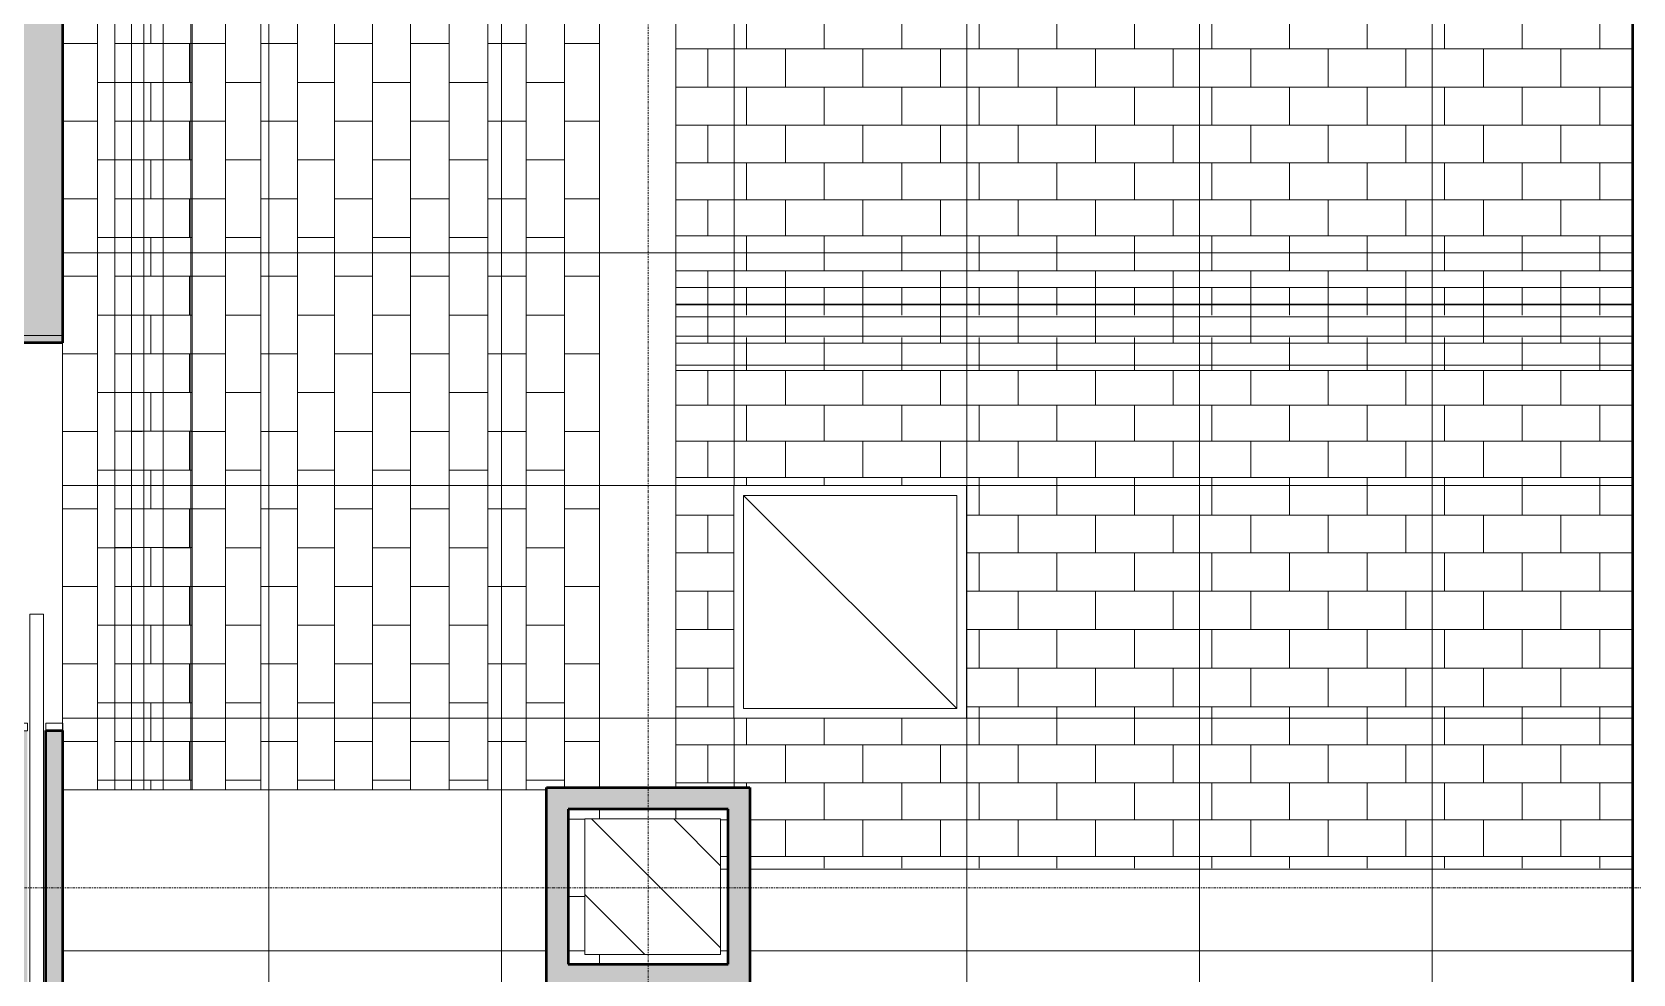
# Model space of a CAD drawing. Header units: inches. Extents: x -956 to 966, y -1111 to 895.
# Drawn here: x 551.6 to 716.8, y 265.6 to 362.8 of the extents above; entities that cross this region are included whole.
import ezdxf

# ---------------------------------------------------------------- set-up
doc = ezdxf.new("R2010")
doc.units = ezdxf.units.IN
doc.header["$MEASUREMENT"] = 0
doc.linetypes.add('Grid Line 1_4_', pattern=[0.4375, 0.25, -0.0625, 0.0625, -0.0625])
for name, color, linetype, lineweight in [('A-CLNG', 13, 'Continuous', 13), ('A-CLNG-PATT', 13, 'Continuous', 13), ('A-DOOR', 31, 'Continuous', 13), ('A-DOOR-FRAM', 31, 'Continuous', 20), ('A-WALL-PATT', 111, 'Continuous', 13), ('E-LITE-EQPM', 33, 'Continuous', 9), ('I-WALL', 2, 'Continuous', 13), ('S-COLS', 52, 'Continuous', 13), ('S-GRID', 1, 'Continuous', 9)]:
    doc.layers.add(name, color=color, linetype=linetype, lineweight=lineweight)

# ---------------------------------------------------------------- blocks, each defined once
blk = doc.blocks.new('Single-Pocket - 40_ x 96_-4614891-7TH FLOOR TELECOM OVERHEAD ROUTING PLAN')
at = {"layer": 'A-DOOR', "color": 53, "lineweight": 20}
for p, q in [((-48, 0.69), (-48, -0.69)), ((-8, 0.69), (-48, 0.69)), ((-8, -0.69), (-8, 0.69)), ((-48, -0.69), (-8, -0.69))]:
    blk.add_line(p, q, dxfattribs=at)
at = {"layer": 'A-DOOR-FRAM', "color": 53}
for p, q in [((-20.04, 0.96), (-20.04, 2.69)), ((-20.04, 2.69), (-19.25, 2.69)), ((-19.25, 2.69), (-19.25, 0.96)), ((20, -2.69), (20, 2.69)), ((20, 2.69), (20.75, 2.69)), ((20.75, 2.69), (20.75, -2.69)), ((-19.25, 0.96), (-20.04, 0.96)), ((-20, -2.69), (-20, -0.96)), ((-20, -0.96), (-19.25, -0.96)), ((-19.25, -0.96), (-19.25, -2.69)), ((-19.25, -2.69), (-20, -2.69)), ((20.75, -2.69), (20, -2.69))]:
    blk.add_line(p, q, dxfattribs=at)
blk = doc.blocks.new('FP_1_64-7TH FLOOR TELECOM OVERHEAD ROUTING PLAN')
at = {"layer": 'A-CLNG-PATT', "color": 50}
for p, q in [((570.37, 284.63), (570.37, 532.01)), ((573.87, 284.63), (573.87, 532.01)), ((566.78, 361.61), (570.37, 361.61)), ((573.87, 361.61), (574.99, 361.61)), ((570.37, 357.61), (572.15, 357.61)), ((572.15, 357.61), (573.87, 357.61)), ((566.78, 353.61), (570.37, 353.61)), ((573.87, 353.61), (574.99, 353.61)), ((570.37, 349.61), (572.15, 349.61)), ((572.15, 349.61), (573.87, 349.61)), ((566.78, 345.61), (570.37, 345.61)), ((573.87, 345.61), (574.99, 345.61)), ((570.37, 341.61), (572.15, 341.61)), ((572.15, 341.61), (573.87, 341.61)), ((566.78, 337.61), (570.37, 337.61)), ((573.87, 337.61), (574.99, 337.61)), ((570.37, 333.61), (572.15, 333.61)), ((572.15, 333.61), (573.87, 333.61)), ((566.78, 329.61), (570.37, 329.61)), ((573.87, 329.61), (574.99, 329.61)), ((570.37, 325.61), (572.15, 325.61)), ((572.15, 325.61), (573.87, 325.61)), ((566.78, 321.61), (570.37, 321.61)), ((573.87, 321.61), (574.99, 321.61)), ((570.37, 317.61), (572.15, 317.61)), ((572.15, 317.61), (573.87, 317.61)), ((566.78, 313.61), (570.37, 313.61)), ((573.87, 313.61), (574.99, 313.61)), ((570.37, 309.61), (572.15, 309.61)), ((572.15, 309.61), (573.87, 309.61)), ((566.78, 305.61), (570.37, 305.61)), ((573.87, 305.61), (574.99, 305.61)), ((570.37, 301.61), (572.15, 301.61)), ((572.15, 301.61), (573.87, 301.61)), ((566.78, 297.61), (570.37, 297.61)), ((573.87, 297.61), (574.99, 297.61)), ((570.37, 293.61), (572.15, 293.61)), ((572.15, 293.61), (573.87, 293.61)), ((566.78, 289.61), (570.37, 289.61)), ((573.87, 289.61), (574.99, 289.61)), ((570.37, 285.61), (572.15, 285.61)), ((572.15, 285.61), (573.87, 285.61))]:
    blk.add_line(p, q, dxfattribs=at)
blk = doc.blocks.new('FP_1_65-7TH FLOOR TELECOM OVERHEAD ROUTING PLAN')
at = {"layer": 'A-CLNG-PATT', "color": 50}
for p, q in [((580.02, 284.63), (580.02, 532.01)), ((583.58, 284.63), (583.58, 532.01)), ((587.24, 284.63), (587.24, 532.01)), ((591, 284.63), (591, 532.01)), ((594.84, 284.63), (594.84, 532.01)), ((598.74, 284.63), (598.74, 532.01)), ((602.68, 284.63), (602.68, 525.51)), ((606.65, 284.63), (606.65, 525.51)), ((610.63, 284.63), (610.63, 525.51)), ((614.6, 284.63), (614.6, 525.51)), ((618.55, 284.88), (618.55, 514.88)), ((580.02, 361.61), (580.15, 361.61)), ((580.15, 361.61), (583.58, 361.61)), ((587.24, 361.61), (591, 361.61)), ((594.84, 361.61), (598.74, 361.61)), ((602.68, 361.61), (606.65, 361.61)), ((610.63, 361.61), (614.6, 361.61)), ((618.55, 361.61), (622.09, 361.61)), ((577.3, 357.61), (580.02, 357.61)), ((583.58, 357.61), (587.24, 357.61)), ((591, 357.61), (594.84, 357.61)), ((598.74, 357.61), (602.68, 357.61)), ((606.65, 357.61), (610.63, 357.61)), ((614.6, 357.61), (618.55, 357.61)), ((580.02, 353.61), (580.15, 353.61)), ((580.15, 353.61), (583.58, 353.61)), ((587.24, 353.61), (591, 353.61)), ((594.84, 353.61), (598.74, 353.61)), ((602.68, 353.61), (606.65, 353.61)), ((610.63, 353.61), (614.6, 353.61)), ((618.55, 353.61), (622.09, 353.61)), ((577.3, 349.61), (580.02, 349.61)), ((583.58, 349.61), (587.24, 349.61)), ((591, 349.61), (594.84, 349.61)), ((598.74, 349.61), (602.68, 349.61)), ((606.65, 349.61), (610.63, 349.61)), ((614.6, 349.61), (618.55, 349.61)), ((580.02, 345.61), (580.15, 345.61)), ((580.15, 345.61), (583.58, 345.61)), ((587.24, 345.61), (591, 345.61)), ((594.84, 345.61), (598.74, 345.61)), ((602.68, 345.61), (606.65, 345.61)), ((610.63, 345.61), (614.6, 345.61)), ((618.55, 345.61), (622.09, 345.61)), ((577.3, 341.61), (580.02, 341.61)), ((583.58, 341.61), (587.24, 341.61)), ((591, 341.61), (594.84, 341.61)), ((598.74, 341.61), (602.68, 341.61)), ((606.65, 341.61), (610.63, 341.61)), ((614.6, 341.61), (618.55, 341.61)), ((580.02, 337.61), (580.15, 337.61)), ((580.15, 337.61), (583.58, 337.61)), ((587.24, 337.61), (591, 337.61)), ((594.84, 337.61), (598.74, 337.61)), ((602.68, 337.61), (606.65, 337.61)), ((610.63, 337.61), (614.6, 337.61)), ((618.55, 337.61), (622.09, 337.61)), ((577.3, 333.61), (580.02, 333.61)), ((583.58, 333.61), (587.24, 333.61)), ((591, 333.61), (594.84, 333.61)), ((598.74, 333.61), (602.68, 333.61)), ((606.65, 333.61), (610.63, 333.61)), ((614.6, 333.61), (618.55, 333.61)), ((580.02, 329.61), (580.15, 329.61)), ((580.15, 329.61), (583.58, 329.61)), ((587.24, 329.61), (591, 329.61)), ((594.84, 329.61), (598.74, 329.61)), ((602.68, 329.61), (606.65, 329.61)), ((610.63, 329.61), (614.6, 329.61)), ((618.55, 329.61), (622.09, 329.61)), ((577.3, 325.61), (580.02, 325.61)), ((583.58, 325.61), (587.24, 325.61)), ((591, 325.61), (594.84, 325.61)), ((598.74, 325.61), (602.68, 325.61)), ((606.65, 325.61), (610.63, 325.61)), ((614.6, 325.61), (618.55, 325.61)), ((580.02, 321.61), (580.15, 321.61)), ((580.15, 321.61), (583.58, 321.61)), ((587.24, 321.61), (591, 321.61)), ((594.84, 321.61), (598.74, 321.61)), ((602.68, 321.61), (606.65, 321.61)), ((610.63, 321.61), (614.6, 321.61)), ((618.55, 321.61), (622.09, 321.61)), ((577.3, 317.61), (580.02, 317.61)), ((583.58, 317.61), (587.24, 317.61)), ((591, 317.61), (594.84, 317.61)), ((598.74, 317.61), (602.68, 317.61)), ((606.65, 317.61), (610.63, 317.61)), ((614.6, 317.61), (618.55, 317.61)), ((580.02, 313.61), (580.15, 313.61)), ((580.15, 313.61), (583.58, 313.61)), ((587.24, 313.61), (591, 313.61)), ((594.84, 313.61), (598.74, 313.61)), ((602.68, 313.61), (606.65, 313.61)), ((610.63, 313.61), (614.6, 313.61)), ((618.55, 313.61), (622.09, 313.61)), ((577.3, 309.61), (580.02, 309.61)), ((583.58, 309.61), (587.24, 309.61)), ((591, 309.61), (594.84, 309.61)), ((598.74, 309.61), (602.68, 309.61)), ((606.65, 309.61), (610.63, 309.61)), ((614.6, 309.61), (618.55, 309.61)), ((580.02, 305.61), (580.15, 305.61)), ((580.15, 305.61), (583.58, 305.61)), ((587.24, 305.61), (591, 305.61)), ((594.84, 305.61), (598.74, 305.61)), ((602.68, 305.61), (606.65, 305.61)), ((610.63, 305.61), (614.6, 305.61)), ((618.55, 305.61), (622.09, 305.61)), ((577.3, 301.61), (580.02, 301.61)), ((583.58, 301.61), (587.24, 301.61)), ((591, 301.61), (594.84, 301.61)), ((598.74, 301.61), (602.68, 301.61)), ((606.65, 301.61), (610.63, 301.61)), ((614.6, 301.61), (618.55, 301.61)), ((580.02, 297.61), (580.15, 297.61)), ((580.15, 297.61), (583.58, 297.61)), ((587.24, 297.61), (591, 297.61)), ((594.84, 297.61), (598.74, 297.61)), ((602.68, 297.61), (606.65, 297.61)), ((610.63, 297.61), (614.6, 297.61)), ((618.55, 297.61), (622.09, 297.61)), ((577.3, 293.61), (580.02, 293.61)), ((583.58, 293.61), (587.24, 293.61)), ((591, 293.61), (594.84, 293.61)), ((598.74, 293.61), (602.68, 293.61)), ((606.65, 293.61), (610.63, 293.61)), ((614.6, 293.61), (618.55, 293.61)), ((580.02, 289.61), (580.15, 289.61)), ((580.15, 289.61), (583.58, 289.61)), ((587.24, 289.61), (591, 289.61)), ((594.84, 289.61), (598.74, 289.61)), ((602.68, 289.61), (606.65, 289.61)), ((610.63, 289.61), (614.6, 289.61)), ((618.55, 289.61), (622.09, 289.61)), ((577.3, 285.61), (580.02, 285.61)), ((583.58, 285.61), (587.24, 285.61)), ((591, 285.61), (594.84, 285.61)), ((598.74, 285.61), (602.68, 285.61)), ((606.65, 285.61), (610.63, 285.61)), ((614.6, 285.61), (618.55, 285.61)), ((618.93, 281.61), (620.65, 281.61)), ((618.93, 273.61), (620.65, 273.61))]:
    blk.add_line(p, q, dxfattribs=at)
blk = doc.blocks.new('7th Floor Vault3 - 7th Floor Vault-3165199-7TH FLOOR TELECOM OVERHEAD ROUTING PLAN')
at = {"layer": 'A-CLNG-PATT'}
h = blk.add_hatch(dxfattribs=at)
h.set_pattern_fill('FP1_27', color=253, style=0, pattern_type=2)
h.set_pattern_definition([(0, (-28.123, -146.389), (0, -4), []), (270, (-28.123, -146.389), (-4, -4), [4, -4])])
h.paths.add_polyline_path([(580.15, 284.63), (580.15, 532.01), (572.15, 532.01), (572.15, 284.63), (578.96, 284.63)], flags=0)
h.paths.add_polyline_path([(572.15, 537.38), (580.15, 537.38), (580.15, 540.38), (572.15, 540.38), (572.15, 539.62)], flags=0)
h.paths.add_polyline_path([(572.15, 542.63), (580.15, 542.63), (580.15, 789.34), (572.15, 789.34), (572.15, 546.49)], flags=0)
h.paths.add_polyline_path([(578.96, 795.34), (580.15, 795.34), (580.15, 797.38), (572.15, 797.38), (572.15, 795.34)], flags=0)
at = {"layer": 'A-CLNG', "color": 10, "lineweight": 9}
for p, q in [((572.15, 284.63), (572.15, 532.01)), ((572.15, 284.63), (572.15, 532.01)), ((575.15, 532.01), (575.15, 284.63)), ((577.15, 284.63), (577.15, 532.01)), ((580.15, 284.63), (580.15, 532.01)), ((580.15, 284.63), (580.15, 532.01)), ((622.15, 514.88), (622.15, 284.88)), ((622.15, 284.88), (622.15, 514.88)), ((566.78, 284.63), (572.15, 284.63)), ((572.17, 284.63), (566.8, 284.63)), ((572.15, 284.63), (575.15, 284.63)), ((580.15, 284.63), (572.15, 284.63)), ((572.15, 284.63), (575.15, 284.63)), ((575.15, 284.63), (572.17, 284.63)), ((575.15, 284.63), (577.15, 284.63)), ((577.15, 284.63), (580.15, 284.63)), ((580.12, 284.63), (577.15, 284.63)), ((577.15, 284.63), (580.15, 284.63)), ((616.69, 284.63), (580.12, 284.63)), ((580.15, 284.63), (616.68, 284.63)), ((622.15, 282.63), (622.15, 281.63)), ((622.15, 281.63), (622.15, 282.63)), ((622.15, 267.63), (622.15, 266.63)), ((622.15, 266.63), (622.15, 267.63))]:
    blk.add_line(p, q, dxfattribs=at)
blk.add_blockref('FP_1_64-7TH FLOOR TELECOM OVERHEAD ROUTING PLAN', (0, 0), dxfattribs=at)
at = {"layer": 'A-CLNG', "color": 9, "lineweight": 9}
blk.add_blockref('FP_1_65-7TH FLOOR TELECOM OVERHEAD ROUTING PLAN', (0, 0), dxfattribs=at)
blk = doc.blocks.new('FP_1_83-7TH FLOOR TELECOM OVERHEAD ROUTING PLAN')
at = {"layer": 'A-CLNG-PATT', "color": 50}
for p, q in [((649.34, 365.04), (649.34, 361.07)), ((657.34, 365.04), (657.34, 361.07)), ((665.34, 365.04), (665.34, 361.07)), ((673.34, 365.04), (673.34, 361.07)), ((681.34, 365.04), (681.34, 361.07)), ((689.34, 365.04), (689.34, 361.07)), ((697.34, 365.04), (697.34, 361.07)), ((705.34, 365.04), (705.34, 361.07)), ((713.34, 365.04), (713.34, 361.07)), ((625.34, 364.01), (625.34, 361.07)), ((633.34, 364.01), (633.34, 361.07)), ((641.34, 364.01), (641.34, 361.07)), ((618.05, 361.07), (716.77, 361.07)), ((621.34, 361.07), (621.34, 357.11)), ((629.34, 361.07), (629.34, 357.11)), ((637.34, 361.07), (637.34, 357.11)), ((645.34, 361.07), (645.34, 357.11)), ((653.34, 361.07), (653.34, 357.11)), ((661.34, 361.07), (661.34, 357.11)), ((669.34, 361.07), (669.34, 357.11)), ((677.34, 361.07), (677.34, 357.11)), ((685.34, 361.07), (685.34, 357.11)), ((693.34, 361.07), (693.34, 357.11)), ((701.34, 361.07), (701.34, 357.11)), ((709.34, 361.07), (709.34, 357.11)), ((618.05, 357.11), (716.77, 357.11)), ((625.34, 357.11), (625.34, 353.19)), ((633.34, 357.11), (633.34, 353.19)), ((641.34, 357.11), (641.34, 353.19)), ((649.34, 357.11), (649.34, 353.19)), ((657.34, 357.11), (657.34, 353.19)), ((665.34, 357.11), (665.34, 353.19)), ((673.34, 357.11), (673.34, 353.19)), ((681.34, 357.11), (681.34, 353.19)), ((689.34, 357.11), (689.34, 353.19)), ((697.34, 357.11), (697.34, 353.19)), ((705.34, 357.11), (705.34, 353.19)), ((713.34, 357.11), (713.34, 353.19)), ((618.05, 353.19), (716.77, 353.19)), ((621.34, 353.19), (621.34, 349.31)), ((629.34, 353.19), (629.34, 349.31)), ((637.34, 353.19), (637.34, 349.31)), ((645.34, 353.19), (645.34, 349.31)), ((653.34, 353.19), (653.34, 349.31)), ((661.34, 353.19), (661.34, 349.31)), ((669.34, 353.19), (669.34, 349.31)), ((677.34, 353.19), (677.34, 349.31)), ((685.34, 353.19), (685.34, 349.31)), ((693.34, 353.19), (693.34, 349.31)), ((701.34, 353.19), (701.34, 349.31)), ((709.34, 353.19), (709.34, 349.31)), ((618.05, 349.31), (716.77, 349.31)), ((625.34, 349.31), (625.34, 345.51)), ((633.34, 349.31), (633.34, 345.51)), ((641.34, 349.31), (641.34, 345.51)), ((649.34, 349.31), (649.34, 345.51)), ((657.34, 349.31), (657.34, 345.51)), ((665.34, 349.31), (665.34, 345.51)), ((673.34, 349.31), (673.34, 345.51)), ((681.34, 349.31), (681.34, 345.51)), ((689.34, 349.31), (689.34, 345.51)), ((697.34, 349.31), (697.34, 345.51)), ((705.34, 349.31), (705.34, 345.51)), ((713.34, 349.31), (713.34, 345.51)), ((618.05, 345.51), (716.77, 345.51)), ((621.34, 345.51), (621.34, 341.79)), ((629.34, 345.51), (629.34, 341.79)), ((637.34, 345.51), (637.34, 341.79)), ((645.34, 345.51), (645.34, 341.79)), ((653.34, 345.51), (653.34, 341.79)), ((661.34, 345.51), (661.34, 341.79)), ((669.34, 345.51), (669.34, 341.79)), ((677.34, 345.51), (677.34, 341.79)), ((685.34, 345.51), (685.34, 341.79)), ((693.34, 345.51), (693.34, 341.79)), ((701.34, 345.51), (701.34, 341.79)), ((709.34, 345.51), (709.34, 341.79)), ((618.05, 341.79), (716.77, 341.79)), ((625.34, 341.79), (625.34, 338.18)), ((633.34, 341.79), (633.34, 338.18)), ((641.34, 341.79), (641.34, 338.18)), ((649.34, 341.79), (649.34, 338.18)), ((657.34, 341.79), (657.34, 338.18)), ((665.34, 341.79), (665.34, 338.18)), ((673.34, 341.79), (673.34, 338.18)), ((681.34, 341.79), (681.34, 338.18)), ((689.34, 341.79), (689.34, 338.18)), ((697.34, 341.79), (697.34, 338.18)), ((705.34, 341.79), (705.34, 338.18)), ((713.34, 341.79), (713.34, 338.18)), ((618.05, 338.18), (716.77, 338.18)), ((621.34, 338.18), (621.34, 336.44)), ((629.34, 338.18), (629.34, 336.44)), ((637.34, 338.18), (637.34, 336.44)), ((645.34, 338.18), (645.34, 336.44)), ((653.34, 338.18), (653.34, 336.44)), ((661.34, 338.18), (661.34, 336.44)), ((669.34, 338.18), (669.34, 336.44)), ((677.34, 338.18), (677.34, 336.44)), ((685.34, 338.18), (685.34, 336.44)), ((693.34, 338.18), (693.34, 336.44)), ((701.34, 338.18), (701.34, 336.44)), ((709.34, 338.18), (709.34, 336.44)), ((621.34, 336.44), (621.34, 334.67)), ((629.34, 336.44), (629.34, 334.67)), ((637.34, 336.44), (637.34, 334.67)), ((645.34, 336.44), (645.34, 334.67)), ((653.34, 336.44), (653.34, 334.67)), ((661.34, 336.44), (661.34, 334.67)), ((669.34, 336.44), (669.34, 334.67)), ((677.34, 336.44), (677.34, 334.67)), ((685.34, 336.44), (685.34, 334.67)), ((693.34, 336.44), (693.34, 334.67)), ((701.34, 336.44), (701.34, 334.67)), ((709.34, 336.44), (709.34, 334.67)), ((618.05, 334.67), (716.77, 334.67)), ((625.34, 334.67), (625.34, 333.6)), ((633.34, 334.67), (633.34, 333.6)), ((641.34, 334.67), (641.34, 333.6)), ((649.34, 334.67), (649.34, 333.6)), ((657.34, 334.67), (657.34, 333.6)), ((665.34, 334.67), (665.34, 333.6)), ((673.34, 334.67), (673.34, 333.6)), ((681.34, 334.67), (681.34, 333.6)), ((689.34, 334.67), (689.34, 333.6)), ((697.34, 334.67), (697.34, 333.6)), ((705.34, 334.67), (705.34, 333.6)), ((713.34, 334.67), (713.34, 333.6))]:
    blk.add_line(p, q, dxfattribs=at)
blk = doc.blocks.new('FP_1_84-7TH FLOOR TELECOM OVERHEAD ROUTING PLAN')
at = {"layer": 'A-CLNG-PATT', "color": 50}
for p, q in [((625.34, 331.29), (625.34, 328.44)), ((633.34, 331.29), (633.34, 328.44)), ((641.34, 331.29), (641.34, 328.44)), ((649.34, 331.29), (649.34, 328.44)), ((657.34, 331.29), (657.34, 328.44)), ((665.34, 331.29), (665.34, 328.44)), ((673.34, 331.29), (673.34, 328.44)), ((681.34, 331.29), (681.34, 328.44)), ((689.34, 331.29), (689.34, 328.44)), ((697.34, 331.29), (697.34, 328.44)), ((705.34, 331.29), (705.34, 328.44)), ((713.34, 331.29), (713.34, 328.44)), ((618.05, 327.88), (716.77, 327.88)), ((621.34, 327.88), (621.34, 324.3)), ((625.34, 328.44), (625.34, 327.88)), ((629.34, 327.88), (629.34, 324.3)), ((633.34, 328.44), (633.34, 327.88)), ((637.34, 327.88), (637.34, 324.3)), ((641.34, 328.44), (641.34, 327.88)), ((645.34, 327.88), (645.34, 324.3)), ((649.34, 328.44), (649.34, 327.88)), ((653.34, 327.88), (653.34, 324.3)), ((657.34, 328.44), (657.34, 327.88)), ((661.34, 327.88), (661.34, 324.3)), ((665.34, 328.44), (665.34, 327.88)), ((669.34, 327.88), (669.34, 324.3)), ((673.34, 328.44), (673.34, 327.88)), ((677.34, 327.88), (677.34, 324.3)), ((681.34, 328.44), (681.34, 327.88)), ((685.34, 327.88), (685.34, 324.3)), ((689.34, 328.44), (689.34, 327.88)), ((693.34, 327.88), (693.34, 324.3)), ((697.34, 328.44), (697.34, 327.88)), ((701.34, 327.88), (701.34, 324.3)), ((705.34, 328.44), (705.34, 327.88)), ((709.34, 327.88), (709.34, 324.3)), ((713.34, 328.44), (713.34, 327.88)), ((618.05, 324.3), (716.77, 324.3)), ((625.34, 324.3), (625.34, 320.61)), ((633.34, 324.3), (633.34, 320.61)), ((641.34, 324.3), (641.34, 320.61)), ((649.34, 324.3), (649.34, 320.61)), ((657.34, 324.3), (657.34, 320.61)), ((665.34, 324.3), (665.34, 320.61)), ((673.34, 324.3), (673.34, 320.61)), ((681.34, 324.3), (681.34, 320.61)), ((689.34, 324.3), (689.34, 320.61)), ((697.34, 324.3), (697.34, 320.61)), ((705.34, 324.3), (705.34, 320.61)), ((713.34, 324.3), (713.34, 320.61)), ((618.05, 320.61), (626.33, 320.61)), ((621.34, 320.61), (621.34, 316.84)), ((626.36, 320.61), (716.77, 320.61)), ((629.34, 320.61), (629.34, 316.84)), ((637.34, 320.61), (637.34, 316.84)), ((645.34, 320.61), (645.34, 316.84)), ((653.34, 320.61), (653.34, 316.84)), ((661.34, 320.61), (661.34, 316.84)), ((669.34, 320.61), (669.34, 316.84)), ((677.34, 320.61), (677.34, 316.84)), ((685.34, 320.61), (685.34, 316.84)), ((693.34, 320.61), (693.34, 316.84)), ((701.34, 320.61), (701.34, 316.84)), ((709.34, 320.61), (709.34, 316.84)), ((618.05, 316.84), (716.77, 316.84)), ((625.34, 316.84), (625.34, 316.01)), ((633.34, 316.84), (633.34, 316.01)), ((641.34, 316.84), (641.34, 316.01)), ((649.34, 316.84), (649.34, 312.98)), ((657.34, 316.84), (657.34, 312.98)), ((665.34, 316.84), (665.34, 312.98)), ((673.34, 316.84), (673.34, 312.98)), ((681.34, 316.84), (681.34, 312.98)), ((689.34, 316.84), (689.34, 312.98)), ((697.34, 316.84), (697.34, 312.98)), ((705.34, 316.84), (705.34, 312.98)), ((713.34, 316.84), (713.34, 312.98)), ((618.05, 312.98), (624.03, 312.98)), ((621.34, 312.98), (621.34, 309.08)), ((648.03, 312.98), (716.77, 312.98)), ((653.34, 312.98), (653.34, 309.08)), ((661.34, 312.98), (661.34, 309.08)), ((669.34, 312.98), (669.34, 309.08)), ((677.34, 312.98), (677.34, 309.08)), ((685.34, 312.98), (685.34, 309.08)), ((693.34, 312.98), (693.34, 309.08)), ((701.34, 312.98), (701.34, 309.08)), ((709.34, 312.98), (709.34, 309.08)), ((618.05, 309.08), (624.03, 309.08)), ((648.03, 309.08), (716.77, 309.08)), ((649.34, 309.08), (649.34, 305.13)), ((657.34, 309.08), (657.34, 305.13)), ((665.34, 309.08), (665.34, 305.13)), ((673.34, 309.08), (673.34, 305.13)), ((681.34, 309.08), (681.34, 305.13)), ((689.34, 309.08), (689.34, 305.13)), ((697.34, 309.08), (697.34, 305.13)), ((705.34, 309.08), (705.34, 305.13)), ((713.34, 309.08), (713.34, 305.13)), ((618.05, 305.13), (624.03, 305.13)), ((621.34, 305.13), (621.34, 301.16)), ((648.03, 305.13), (716.77, 305.13)), ((653.34, 305.13), (653.34, 301.16)), ((661.34, 305.13), (661.34, 301.16)), ((669.34, 305.13), (669.34, 301.16)), ((677.34, 305.13), (677.34, 301.16)), ((685.34, 305.13), (685.34, 301.16)), ((693.34, 305.13), (693.34, 301.16)), ((701.34, 305.13), (701.34, 301.16)), ((709.34, 305.13), (709.34, 301.16)), ((618.05, 301.16), (624.03, 301.16)), ((648.03, 301.16), (716.77, 301.16)), ((649.34, 301.16), (649.34, 297.18)), ((657.34, 301.16), (657.34, 297.18)), ((665.34, 301.16), (665.34, 297.18)), ((673.34, 301.16), (673.34, 297.18)), ((681.34, 301.16), (681.34, 297.18)), ((689.34, 301.16), (689.34, 297.18)), ((697.34, 301.16), (697.34, 297.18)), ((705.34, 301.16), (705.34, 297.18)), ((713.34, 301.16), (713.34, 297.18)), ((618.05, 297.18), (624.03, 297.18)), ((621.34, 297.18), (621.34, 293.2)), ((648.03, 297.18), (716.77, 297.18)), ((653.34, 297.18), (653.34, 293.2)), ((661.34, 297.18), (661.34, 293.2)), ((669.34, 297.18), (669.34, 293.2)), ((677.34, 297.18), (677.34, 293.2)), ((685.34, 297.18), (685.34, 293.2)), ((693.34, 297.18), (693.34, 293.2)), ((701.34, 297.18), (701.34, 293.2)), ((709.34, 297.18), (709.34, 293.2)), ((618.05, 293.2), (624.03, 293.2)), ((648.03, 293.2), (716.77, 293.2)), ((649.34, 293.2), (649.34, 289.26)), ((657.34, 293.2), (657.34, 289.26)), ((665.34, 293.2), (665.34, 289.26)), ((673.34, 293.2), (673.34, 289.26)), ((681.34, 293.2), (681.34, 289.26)), ((689.34, 293.2), (689.34, 289.26)), ((697.34, 293.2), (697.34, 289.26)), ((705.34, 293.2), (705.34, 289.26)), ((713.34, 293.2), (713.34, 289.26)), ((625.34, 292.01), (625.34, 289.26)), ((633.34, 292.01), (633.34, 289.26)), ((641.34, 292.01), (641.34, 289.26)), ((618.05, 289.26), (716.77, 289.26)), ((621.34, 289.26), (621.34, 285.36)), ((629.34, 289.26), (629.34, 285.36)), ((637.34, 289.26), (637.34, 285.36)), ((645.34, 289.26), (645.34, 285.36)), ((653.34, 289.26), (653.34, 285.36)), ((661.34, 289.26), (661.34, 285.36)), ((669.34, 289.26), (669.34, 285.36)), ((677.34, 289.26), (677.34, 285.36)), ((685.34, 289.26), (685.34, 285.36)), ((693.34, 289.26), (693.34, 285.37)), ((701.34, 289.26), (701.34, 285.36)), ((709.34, 289.26), (709.34, 285.36)), ((618.05, 285.36), (716.77, 285.36)), ((625.34, 285.36), (625.34, 284.88)), ((633.34, 285.36), (633.34, 281.52)), ((641.34, 285.36), (641.34, 281.52)), ((649.34, 285.36), (649.34, 281.52)), ((657.34, 285.36), (657.34, 281.52)), ((665.34, 285.36), (665.34, 281.52)), ((673.34, 285.36), (673.34, 281.52)), ((681.34, 285.36), (681.34, 281.52)), ((689.34, 285.36), (689.34, 281.52)), ((697.34, 285.36), (697.34, 281.52)), ((705.34, 285.36), (705.34, 281.52)), ((713.34, 285.36), (713.34, 281.52)), ((622.65, 281.52), (623.43, 281.52)), ((625.68, 281.52), (716.77, 281.52)), ((629.34, 281.52), (629.34, 277.75)), ((637.34, 281.52), (637.34, 277.75)), ((645.34, 281.52), (645.34, 277.75)), ((653.34, 281.52), (653.34, 277.75)), ((661.34, 281.52), (661.34, 277.75)), ((669.34, 281.52), (669.34, 277.75)), ((677.34, 281.52), (677.34, 277.75)), ((685.34, 281.52), (685.34, 277.75)), ((693.34, 281.52), (693.34, 277.75)), ((701.34, 281.52), (701.34, 277.75)), ((709.34, 281.52), (709.34, 277.75)), ((622.65, 277.75), (623.43, 277.75)), ((625.68, 277.75), (716.77, 277.75)), ((633.34, 277.75), (633.34, 276.55)), ((641.34, 277.75), (641.34, 276.55)), ((649.34, 277.75), (649.34, 276.55)), ((657.34, 277.75), (657.34, 276.55)), ((665.34, 277.75), (665.34, 276.55)), ((673.34, 277.75), (673.34, 276.55)), ((681.34, 277.75), (681.34, 276.55)), ((689.34, 277.75), (689.34, 276.55)), ((697.34, 277.75), (697.34, 276.55)), ((705.34, 277.75), (705.34, 276.55)), ((713.34, 277.75), (713.34, 276.55))]:
    blk.add_line(p, q, dxfattribs=at)
blk = doc.blocks.new('7th Floor Vault5 - 7th Floor Vault-3167908-7TH FLOOR TELECOM OVERHEAD ROUTING PLAN')
at = {"layer": 'A-CLNG-PATT'}
h = blk.add_hatch(dxfattribs=at)
h.set_pattern_fill('FP1_28', color=253, style=0, pattern_type=2)
h.set_pattern_definition([(0, (1137.336, 474.714), (0, -4), []), (270, (1137.336, 474.714), (-4, -4), [4, -4])])
h.paths.add_polyline_path([(806.15, 328.44), (806.15, 336.44), (722.15, 336.44), (722.15, 328.44), (804.56, 328.44)], flags=0)
h.paths.add_polyline_path([(716.77, 328.44), (716.77, 336.44), (618.05, 336.44), (618.05, 328.44), (685.76, 328.44)], flags=0)
at = {"layer": 'A-CLNG', "color": 10, "lineweight": 9}
for p, q in [((618.05, 394.47), (618.05, 336.42)), ((618.05, 336.44), (618.05, 394.44)), ((618.05, 333.44), (618.05, 336.44)), ((618.05, 336.44), (618.05, 328.44)), ((618.05, 333.44), (618.05, 336.44)), ((716.77, 336.44), (618.05, 336.44)), ((716.77, 336.44), (618.05, 336.44)), ((618.05, 336.42), (618.05, 333.44)), ((618.05, 331.44), (618.05, 333.44)), ((716.77, 333.44), (618.05, 333.44)), ((618.05, 328.44), (618.05, 331.44)), ((618.05, 331.44), (618.05, 328.46)), ((618.05, 328.44), (618.05, 331.44)), ((716.77, 331.44), (618.05, 331.44)), ((618.05, 328.46), (618.05, 284.87)), ((618.05, 284.88), (618.05, 328.44)), ((716.77, 328.44), (618.05, 328.44)), ((716.77, 328.44), (618.05, 328.44)), ((618.05, 281.63), (618.05, 282.63)), ((618.05, 282.62), (618.05, 281.62)), ((622.65, 276.44), (623.43, 276.44)), ((623.43, 276.44), (622.65, 276.44)), ((625.68, 276.44), (716.77, 276.44)), ((716.77, 276.44), (625.68, 276.44))]:
    blk.add_line(p, q, dxfattribs=at)
at = {"layer": 'A-CLNG', "color": 9, "lineweight": 9}
for name in ['FP_1_83-7TH FLOOR TELECOM OVERHEAD ROUTING PLAN', 'FP_1_84-7TH FLOOR TELECOM OVERHEAD ROUTING PLAN']:
    blk.add_blockref(name, (0, 0), dxfattribs=at)
blk = doc.blocks.new('Troffer Light - Prismatic - 2_x2__4 Lamp_ - 120V-4726274-7TH FLOOR TELECOM OVERHEAD ROUTING PLAN')
at = {"layer": 'E-LITE-EQPM', "color": 10}
for p, q in [((-12.74, -14.34), (-12.74, 9.66)), ((-12.74, 9.66), (11.26, 9.66)), ((11.26, 9.66), (11.26, -14.34)), ((11.26, -14.34), (-12.74, -14.34))]:
    blk.add_line(p, q, dxfattribs=at)
at = {"layer": 'E-LITE-EQPM', "color": 9}
for p, q in [((-12.74, -14.34), (-12.74, 9.66)), ((-12.74, 9.66), (11.26, 9.66)), ((10.26, 8.66), (-11.74, 8.66)), ((-11.74, 8.66), (-11.74, -13.34)), ((-11.74, 8.66), (10.26, -13.34)), ((-11.74, -13.34), (-11.74, 8.66)), ((-11.74, 8.66), (10.26, 8.66)), ((10.26, -13.34), (10.26, 8.66)), ((10.26, 8.66), (10.26, -13.34)), ((11.26, 9.66), (11.26, -14.34)), ((11.26, -14.34), (-12.74, -14.34)), ((-11.74, -13.34), (10.26, -13.34)), ((10.26, -13.34), (-11.74, -13.34))]:
    blk.add_line(p, q, dxfattribs=at)

msp = doc.modelspace()

# ---------------------------------------------------------------- hatches: boundary and pattern name
at = {"layer": 'A-CLNG-PATT'}
h = msp.add_hatch(dxfattribs=at)
h.set_pattern_fill('FP1_15', color=253, style=0, pattern_type=2)
h.set_pattern_definition([(0, (-527.97, -475.994), (0, -24), []), (270, (-527.97, -475.994), (-24, -1e-15), [])])
h.paths.add_polyline_path([(566.96, 244.69), (716.77, 244.69), (716.77, 532.01), (624.9, 532.01), (624.9, 514.88), (606.4, 514.88), (606.4, 532.01), (554.78, 532.01), (554.78, 244.69), (559.19, 244.69)], flags=0)
h.paths.add_polyline_path([(625.68, 264.38), (604.68, 264.38), (604.68, 284.88), (625.68, 284.88), (625.68, 266.63)], flags=0)
h.paths.add_polyline_path([(608.65, 266.63), (623.43, 266.63), (623.43, 282.63), (606.93, 282.63), (606.93, 266.63)], flags=0)
h.paths.add_polyline_path([(608.65, 267.63), (608.65, 281.63), (622.65, 281.63), (622.65, 267.63)], flags=0)
h.paths.add_polyline_path([(648.03, 292.01), (624.03, 292.01), (624.03, 316.01), (648.03, 316.01), (648.03, 311.89)], flags=0)
h.paths.add_polyline_path([(648.03, 364.01), (624.03, 364.01), (624.03, 388.01), (648.03, 388.01), (648.03, 371.3)], flags=0)
h.paths.add_polyline_path([(626.36, 436.01), (624.03, 436.01), (624.03, 460.01), (648.03, 460.01), (648.03, 436.01)], flags=0)
at = {"layer": 'A-WALL-PATT'}
h = msp.add_hatch(color=253, dxfattribs=at)
h.paths.add_polyline_path([(554.78, 47.38), (554.78, 290.76), (553.06, 290.76), (553.06, 249.76), (551.13, 249.76), (551.13, 290.76), (549.41, 290.76), (549.41, 47.38), (552.11, 47.38)], flags=0)
h.paths.add_polyline_path([(554.78, 330.76), (554.78, 532.01), (549.41, 532.01), (549.41, 330.76)], flags=0)
for points in [[(625.68, 282.63), (625.68, 284.88), (604.68, 284.88), (604.68, 282.63), (623.43, 282.63)], [(606.93, 266.63), (606.93, 282.63), (604.68, 282.63), (604.68, 266.63)], [(623.43, 264.38), (625.68, 264.38), (625.68, 282.63), (623.43, 282.63), (623.43, 266.63)], [(604.68, 264.38), (623.43, 264.38), (623.43, 266.63), (604.68, 266.63)]]:
    msp.add_hatch(color=253, dxfattribs=at).paths.add_polyline_path(points, flags=0)
at = {"layer": 'S-COLS', "lineweight": 9}
h = msp.add_hatch(dxfattribs=at)
h.set_pattern_fill('FP1_1', color=9, style=0, pattern_type=2)
h.set_pattern_definition([(135, (0, 0), (-4.24264, -4.24264), [])])
h.paths.add_polyline_path([(622.65, 267.63), (622.65, 281.63), (608.65, 281.63), (608.65, 267.63)], flags=0)

# ---------------------------------------------------------------- linework, layer by layer
at = {"layer": 'A-CLNG', "color": 50}
for p, q in [((554.78, 532.01), (554.78, 252.48)), ((716.77, 244.69), (716.77, 529.72)), ((624.03, 292.01), (624.03, 316.01)), ((624.03, 316.01), (648.03, 316.01)), ((648.03, 316.01), (648.03, 292.01)), ((648.03, 292.01), (624.03, 292.01))]:
    msp.add_line(p, q, dxfattribs=at)
at = {"layer": 'A-CLNG', "color": 253}
for p, q in [((648.03, 316.01), (624.03, 316.01)), ((624.03, 316.01), (624.03, 292.01)), ((648.03, 292.01), (648.03, 316.01)), ((624.03, 292.01), (648.03, 292.01))]:
    msp.add_line(p, q, dxfattribs=at)
at = {"layer": 'I-WALL', "color": 133, "lineweight": 50}
for p, q in [((554.78, 532.01), (554.78, 330.76)), ((716.77, 244.69), (716.77, 500.57)), ((554.78, 330.76), (549.41, 330.76)), ((553.06, 249.76), (553.06, 290.76)), ((553.06, 290.76), (554.78, 290.76)), ((554.78, 290.76), (554.78, 244.69)), ((604.68, 282.63), (604.68, 284.88)), ((604.68, 284.88), (625.68, 284.88)), ((625.68, 284.88), (625.68, 282.63)), ((604.68, 266.63), (604.68, 282.63)), ((623.43, 282.63), (606.93, 282.63)), ((606.93, 282.63), (606.93, 266.63)), ((623.43, 266.63), (623.43, 282.63)), ((625.68, 282.63), (625.68, 264.38)), ((604.68, 264.38), (604.68, 266.63)), ((606.93, 266.63), (623.43, 266.63))]:
    msp.add_line(p, q, dxfattribs=at)
at = {"layer": 'I-WALL', "color": 253}
msp.add_line((554.78, 290.76), (554.78, 330.76), dxfattribs=at)
at = {"layer": 'S-COLS', "color": 53, "lineweight": 20}
for p, q in [((608.65, 267.63), (608.65, 281.63)), ((608.65, 281.63), (622.65, 281.63)), ((622.65, 281.63), (622.65, 267.63)), ((622.65, 267.63), (608.65, 267.63))]:
    msp.add_line(p, q, dxfattribs=at)
at = {"layer": 'S-GRID', "linetype": 'Grid Line 1_4_'}
for p, q in [((615.18, -423.37), (615.18, 870.85)), ((965.79, 274.51), (-931.82, 274.51))]:
    msp.add_line(p, q, dxfattribs=at)

# ---------------------------------------------------------------- block references
at = {"layer": 'A-CLNG', "color": 10, "lineweight": 9}
for name, p in [('7th Floor Vault3 - 7th Floor Vault-3165199-7TH FLOOR TELECOM OVERHEAD ROUTING PLAN', (-12, 0)), ('7th Floor Vault5 - 7th Floor Vault-3167908-7TH FLOOR TELECOM OVERHEAD ROUTING PLAN', (0, 0))]:
    msp.add_blockref(name, p, dxfattribs=at)
at = {"layer": 'A-DOOR', "color": 253, "rotation": 89.99999999999993}
msp.add_blockref('Single-Pocket - 40_ x 96_-4614891-7TH FLOOR TELECOM OVERHEAD ROUTING PLAN', (552.1, 310.76), dxfattribs=at)
at = {"layer": 'E-LITE-EQPM', "color": 9}
msp.add_blockref('Troffer Light - Prismatic - 2_x2__4 Lamp_ - 120V-4726274-7TH FLOOR TELECOM OVERHEAD ROUTING PLAN', (636.77, 306.35), dxfattribs=at)

doc.saveas('drawing.dxf')
